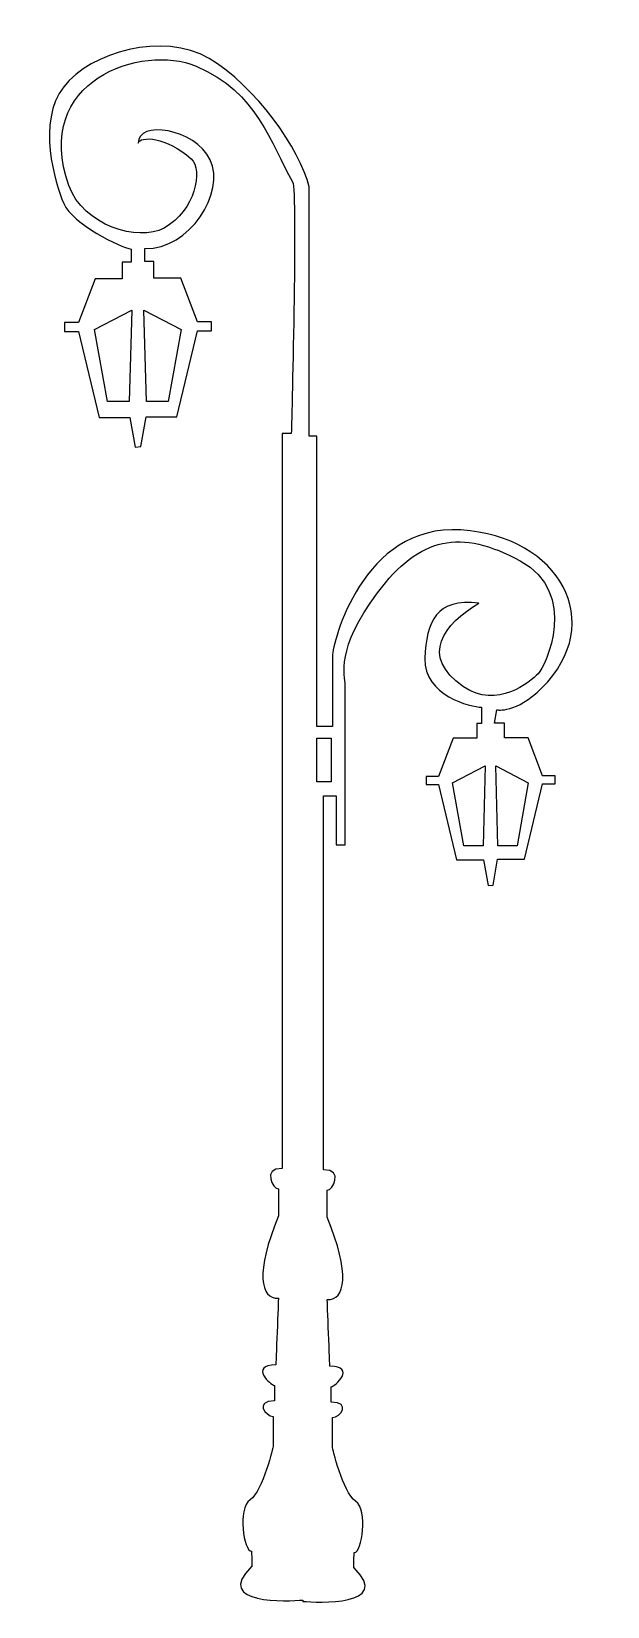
# Model space of a CAD drawing. Header units: centimetres. Extents: x -3.5 to 3.8, y -9.9 to 10.
import ezdxf

# ---------------------------------------------------------------- set-up
doc = ezdxf.new("R2010")
doc.units = ezdxf.units.CM
doc.header["$MEASUREMENT"] = 0
doc.layers.add('Camada 1', color=7, linetype='Continuous')

msp = doc.modelspace()

# ---------------------------------------------------------------- linework, layer by layer
at = {"layer": 'Camada 1'}
for points, knots in [([(0.32236, 0.35773), (0.32236, 0.35773), (0.15945, 0.35773), (0.15945, 0.35773), (0.15945, 0.35773), (0.15945, 0.35773), (0.15945, -4.38125), (0.15945, -4.38125), (0.15945, -4.38125), (0.41996, -4.38125), (0.27343, -4.64181), (0.20832, -4.64181), (0.20832, -4.64181), (0.20832, -4.64181), (0.20832, -4.98381), (0.20832, -4.98381), (0.20832, -4.98381), (0.50145, -5.70033), (0.43626, -6.04212), (0.20832, -6.02582), (0.20832, -6.02582), (0.20832, -6.02582), (0.24086, -6.88892), (0.24086, -6.87262), (0.24086, -6.87262), (0.58278, -6.87262), (0.30605, -7.13321), (0.25718, -7.13321), (0.25718, -7.13321), (0.25718, -7.13321), (0.25718, -7.3449), (0.25718, -7.3286), (0.25718, -7.3286), (0.51769, -7.3286), (0.37116, -7.52407), (0.2734, -7.52407), (0.2734, -7.52407), (0.2734, -7.52407), (0.2734, -7.89859), (0.2734, -7.89859), (0.2734, -7.89859), (0.2734, -7.89859), (0.40371, -8.46853), (0.56653, -8.58251), (0.56653, -8.58251), (0.72943, -8.69649), (0.64794, -9.23391), (0.55021, -9.23391), (0.55021, -9.23391), (0.55021, -9.23391), (0.53399, -9.46185), (0.55021, -9.4293), (0.55021, -9.4293), (1.03874, -9.91783), (0.07801, -9.86896), (-0.10111, -9.85271), (-0.10111, -9.85271), (-0.10111, -9.85271), (-0.10106, -9.8362), (-0.10106, -9.8362), (-0.10106, -9.8362), (-0.28021, -9.85242), (-1.24091, -9.90131), (-0.75238, -9.41279), (-0.75238, -9.41279), (-0.73616, -9.44533), (-0.75238, -9.2174), (-0.75238, -9.2174), (-0.75238, -9.2174), (-0.85012, -9.2174), (-0.93161, -8.67995), (-0.76878, -8.566), (-0.76878, -8.566), (-0.60588, -8.45202), (-0.47557, -7.88208), (-0.47557, -7.88208), (-0.47557, -7.88208), (-0.47557, -7.88208), (-0.47557, -7.50754), (-0.47557, -7.50754), (-0.47557, -7.50754), (-0.57331, -7.50754), (-0.71981, -7.31207), (-0.45935, -7.31207), (-0.45935, -7.31207), (-0.45935, -7.32839), (-0.45935, -7.11668), (-0.45935, -7.11668), (-0.45935, -7.11668), (-0.50822, -7.11668), (-0.78503, -6.85612), (-0.44303, -6.85612), (-0.44303, -6.85612), (-0.44303, -6.87242), (-0.41049, -6.00929), (-0.41049, -6.00929), (-0.41049, -6.00929), (-0.63843, -6.02559), (-0.70362, -5.68383), (-0.41049, -4.96731), (-0.41049, -4.96731), (-0.41049, -4.96731), (-0.41049, -4.62531), (-0.41049, -4.62531), (-0.41049, -4.62531), (-0.4756, -4.62531), (-0.62221, -4.36472), (-0.36162, -4.36472), (-0.36162, -4.36472), (-0.36162, -4.36472), (-0.36162, 4.94992), (-0.36162, 4.94992), (-0.36162, 4.94992), (-0.36162, 4.94992), (-0.24764, 4.94992), (-0.24764, 4.94992), (-0.24764, 4.94992), (-0.24764, 4.94992), (-0.16371, 8.02467), (-0.23134, 8.14172), (-0.23134, 8.14172), (-0.51164, 8.62702), (-0.66978, 9.27458), (-1.45268, 9.60732), (-1.45268, 9.60732), (-2.13618, 9.89781), (-3.53839, 9.42773), (-3.06481, 8.09288), (-3.06481, 8.09288), (-2.88569, 7.58805), (-2.18544, 7.37636), (-1.85977, 7.55548), (-1.85977, 7.55548), (-1.46123, 7.77471), (-1.36174, 8.2952), (-1.51785, 8.43485), (-1.51785, 8.43485), (-1.82723, 8.71171), (-2.1692, 8.72796), (-2.1855, 8.63024), (-2.1855, 8.63024), (-2.20177, 8.92338), (-1.46893, 8.82567), (-1.27353, 8.41855), (-1.27353, 8.41855), (-1.07814, 8.01141), (-1.53409, 7.27865), (-2.10403, 7.29492), (-2.10403, 7.29492), (-2.10403, 7.29492), (-2.10403, 7.1321), (-2.10403, 7.1321), (-2.10403, 7.1321), (-2.10403, 7.1321), (-1.99005, 7.13209), (-1.99005, 7.13209), (-1.99005, 7.13209), (-1.99005, 7.13209), (-1.99005, 6.9204), (-1.99005, 6.9204), (-1.99005, 6.9204), (-1.99005, 6.9204), (-1.64805, 6.9204), (-1.64805, 6.9204), (-1.64805, 6.9204), (-1.64805, 6.9204), (-1.43636, 6.36676), (-1.43636, 6.36676), (-1.43636, 6.36676), (-1.43636, 6.36676), (-1.25726, 6.36676), (-1.25726, 6.36676), (-1.25726, 6.36676), (-1.25726, 6.36676), (-1.25726, 6.25275), (-1.25726, 6.25275), (-1.25726, 6.25275), (-1.25726, 6.25275), (-1.43636, 6.25275), (-1.43636, 6.25275), (-1.43636, 6.25275), (-1.43636, 6.25275), (-1.69692, 5.16171), (-1.69692, 5.16171), (-1.69692, 5.16171), (-1.69692, 5.16171), (-2.08776, 5.16172), (-2.08776, 5.16172), (-2.08776, 5.16172), (-2.08776, 5.16172), (-2.1529, 4.78718), (-2.1529, 4.78718), (-2.1529, 4.78718), (-2.1529, 4.78718), (-2.22585, 4.77953), (-2.22585, 4.77953), (-2.22585, 4.77953), (-2.22585, 4.77953), (-2.29099, 5.15407), (-2.29099, 5.15407), (-2.29099, 5.15407), (-2.29099, 5.15407), (-2.6818, 5.15407), (-2.6818, 5.15407), (-2.6818, 5.15407), (-2.6818, 5.15407), (-2.94236, 6.24511), (-2.94236, 6.24511), (-2.94236, 6.24511), (-2.94236, 6.24511), (-3.12146, 6.24511), (-3.12146, 6.24511), (-3.12146, 6.24511), (-3.12146, 6.24511), (-3.12146, 6.35912), (-3.12146, 6.35912), (-3.12146, 6.35912), (-3.12146, 6.35912), (-2.94237, 6.35911), (-2.94237, 6.35911), (-2.94237, 6.35911), (-2.94237, 6.35911), (-2.73068, 6.91275), (-2.73068, 6.91275), (-2.73068, 6.91275), (-2.73068, 6.91275), (-2.38867, 6.91276), (-2.38867, 6.91276), (-2.38867, 6.91276), (-2.38867, 6.91276), (-2.38867, 7.12445), (-2.38867, 7.12445), (-2.38867, 7.12445), (-2.38867, 7.12445), (-2.27469, 7.12445), (-2.27469, 7.12445), (-2.27469, 7.12445), (-2.27469, 7.12445), (-2.27469, 7.28727), (-2.27469, 7.28727), (-2.27469, 7.28727), (-2.41344, 7.31119), (-3.01595, 7.60435), (-3.12993, 7.86488), (-3.12993, 7.86488), (-3.24394, 8.12542), (-3.47188, 8.9071), (-3.12993, 9.34676), (-3.12993, 9.34676), (-2.78801, 9.78647), (-1.87609, 10.04704), (-1.28983, 9.70504), (-1.28983, 9.70504), (-0.70359, 9.36304), (-0.1336, 8.54886), (-0.01962, 8.07658), (-0.01962, 8.07658), (-0.01962, 8.12542), (-0.01962, 4.9174), (-0.01962, 4.9174), (-0.01962, 4.9174), (-0.01962, 4.9174), (0.07804, 4.9174), (0.07804, 4.9174), (0.07804, 4.9174), (0.07804, 4.9174), (0.07804, 1.23707), (0.07804, 1.23707), (0.07804, 1.23707), (0.07804, 1.23707), (0.27351, 1.23707), (0.27351, 1.23707), (0.27351, 1.23707), (0.27351, 1.23707), (0.27351, 2.13274), (0.27351, 2.13274), (0.27351, 2.13274), (0.27351, 2.27932), (0.64805, 3.81007), (1.90197, 3.72863), (1.90197, 3.72863), (3.15589, 3.64719), (3.75834, 2.55616), (2.92784, 1.72563), (2.92784, 1.72563), (2.60058, 1.39831), (2.3579, 1.4488), (2.3579, 1.4488), (2.3579, 1.4488), (2.3579, 1.4488), (2.32536, 1.27989), (2.32536, 1.27989), (2.32536, 1.27989), (2.32536, 1.27989), (2.45212, 1.27988), (2.45212, 1.27988), (2.45212, 1.27988), (2.45212, 1.27988), (2.45212, 1.09454), (2.45212, 1.09454), (2.45212, 1.09454), (2.45212, 1.09454), (2.75155, 1.09454), (2.75155, 1.09454), (2.75155, 1.09454), (2.75155, 1.09454), (2.93686, 0.60988), (2.93686, 0.60988), (2.93686, 0.60988), (2.93686, 0.60988), (3.0936, 0.60988), (3.0936, 0.60988), (3.0936, 0.60988), (3.0936, 0.60988), (3.0936, 0.51005), (3.0936, 0.51005), (3.0936, 0.51005), (3.0936, 0.51005), (2.93686, 0.51005), (2.93686, 0.51005), (2.93686, 0.51005), (2.93686, 0.51005), (2.70871, -0.4451), (2.70871, -0.4451), (2.70871, -0.4451), (2.70871, -0.4451), (2.36666, -0.4451), (2.36666, -0.4451), (2.36666, -0.4451), (2.36666, -0.4451), (2.30962, -0.77302), (2.30962, -0.77302), (2.30962, -0.77302), (2.30962, -0.77302), (2.24567, -0.77969), (2.24567, -0.77969), (2.24567, -0.77969), (2.24567, -0.77969), (2.18871, -0.45177), (2.18871, -0.45177), (2.18871, -0.45177), (2.18871, -0.45177), (1.84657, -0.45176), (1.84657, -0.45176), (1.84657, -0.45176), (1.84657, -0.45176), (1.61842, 0.50339), (1.61842, 0.50339), (1.61842, 0.50339), (1.61842, 0.50339), (1.46168, 0.50338), (1.46168, 0.50338), (1.46168, 0.50338), (1.46168, 0.50338), (1.46168, 0.60321), (1.46168, 0.60321), (1.46168, 0.60321), (1.46168, 0.60321), (1.61842, 0.60321), (1.61842, 0.60321), (1.61842, 0.60321), (1.61842, 0.60321), (1.80373, 1.08785), (1.80373, 1.08785), (1.80373, 1.08785), (1.80373, 1.08785), (2.10316, 1.08785), (2.10316, 1.08785), (2.10316, 1.08785), (2.10316, 1.08785), (2.10316, 1.27319), (2.10316, 1.27319), (2.10316, 1.27319), (2.10316, 1.27319), (2.16245, 1.27319), (2.16245, 1.27319), (2.16245, 1.27319), (2.16245, 1.27319), (2.16245, 1.48134), (2.16245, 1.48134), (2.16245, 1.48134), (2.03222, 1.48134), (1.42974, 1.62787), (1.44598, 2.10015), (1.44598, 2.10015), (1.46222, 2.57243), (1.59251, 2.86554), (2.1299, 2.8004), (2.1299, 2.8004), (1.69024, 2.53984), (1.36885, 2.13368), (1.93451, 1.74199), (1.93451, 1.74199), (2.3579, 1.44881), (2.78123, 1.80705), (2.87897, 1.90476), (2.87897, 1.90476), (2.97668, 2.00244), (3.40009, 2.93073), (2.65103, 3.33785), (2.65103, 3.33785), (1.90197, 3.74497), (1.38079, 3.64715), (0.84345, 2.93066), (0.84345, 2.93066), (0.30605, 2.21417), (0.43634, 1.88849), (0.43634, 1.75821), (0.43634, 1.75821), (0.43634, 1.62793), (0.43634, -0.26109), (0.43634, -0.26109), (0.43634, -0.26109), (0.43634, -0.26109), (0.32236, -0.2611), (0.32236, -0.2611), (0.32236, -0.2611), (0.32236, -0.2611), (0.32236, 0.35773), (0.32236, 0.35773), (0.32236, 0.35773), (0.32236, 0.35773), (0.32236, 0.35773), (0.32236, 0.35773)], [0, 0, 0, 0, 0.00934579, 0.00934579, 0.00934579, 0.00934579, 0.01869159, 0.01869159, 0.01869159, 0.01869159, 0.02803738, 0.02803738, 0.02803738, 0.02803738, 0.03738318, 0.03738318, 0.03738318, 0.03738318, 0.04672897, 0.04672897, 0.04672897, 0.04672897, 0.05607477, 0.05607477, 0.05607477, 0.05607477, 0.06542056, 0.06542056, 0.06542056, 0.06542056, 0.07476636, 0.07476636, 0.07476636, 0.07476636, 0.08411215, 0.08411215, 0.08411215, 0.08411215, 0.09345794, 0.09345794, 0.09345794, 0.09345794, 0.10280374, 0.10280374, 0.10280374, 0.10280374, 0.11214953, 0.11214953, 0.11214953, 0.11214953, 0.12149533, 0.12149533, 0.12149533, 0.12149533, 0.13084112, 0.13084112, 0.13084112, 0.13084112, 0.14018692, 0.14018692, 0.14018692, 0.14018692, 0.14953271, 0.14953271, 0.14953271, 0.14953271, 0.1588785, 0.1588785, 0.1588785, 0.1588785, 0.1682243, 0.1682243, 0.1682243, 0.1682243, 0.17757009, 0.17757009, 0.17757009, 0.17757009, 0.18691589, 0.18691589, 0.18691589, 0.18691589, 0.19626168, 0.19626168, 0.19626168, 0.19626168, 0.20560748, 0.20560748, 0.20560748, 0.20560748, 0.21495327, 0.21495327, 0.21495327, 0.21495327, 0.22429907, 0.22429907, 0.22429907, 0.22429907, 0.23364486, 0.23364486, 0.23364486, 0.23364486, 0.24299065, 0.24299065, 0.24299065, 0.24299065, 0.25233645, 0.25233645, 0.25233645, 0.25233645, 0.26168224, 0.26168224, 0.26168224, 0.26168224, 0.27102804, 0.27102804, 0.27102804, 0.27102804, 0.28037383, 0.28037383, 0.28037383, 0.28037383, 0.28971963, 0.28971963, 0.28971963, 0.28971963, 0.29906542, 0.29906542, 0.29906542, 0.29906542, 0.30841121, 0.30841121, 0.30841121, 0.30841121, 0.31775701, 0.31775701, 0.31775701, 0.31775701, 0.3271028, 0.3271028, 0.3271028, 0.3271028, 0.3364486, 0.3364486, 0.3364486, 0.3364486, 0.34579439, 0.34579439, 0.34579439, 0.34579439, 0.35514019, 0.35514019, 0.35514019, 0.35514019, 0.36448598, 0.36448598, 0.36448598, 0.36448598, 0.37383178, 0.37383178, 0.37383178, 0.37383178, 0.38317757, 0.38317757, 0.38317757, 0.38317757, 0.39252336, 0.39252336, 0.39252336, 0.39252336, 0.40186916, 0.40186916, 0.40186916, 0.40186916, 0.41121495, 0.41121495, 0.41121495, 0.41121495, 0.42056075, 0.42056075, 0.42056075, 0.42056075, 0.42990654, 0.42990654, 0.42990654, 0.42990654, 0.43925234, 0.43925234, 0.43925234, 0.43925234, 0.44859813, 0.44859813, 0.44859813, 0.44859813, 0.45794393, 0.45794393, 0.45794393, 0.45794393, 0.46728972, 0.46728972, 0.46728972, 0.46728972, 0.47663551, 0.47663551, 0.47663551, 0.47663551, 0.48598131, 0.48598131, 0.48598131, 0.48598131, 0.4953271, 0.4953271, 0.4953271, 0.4953271, 0.5046729, 0.5046729, 0.5046729, 0.5046729, 0.51401869, 0.51401869, 0.51401869, 0.51401869, 0.52336449, 0.52336449, 0.52336449, 0.52336449, 0.53271028, 0.53271028, 0.53271028, 0.53271028, 0.54205607, 0.54205607, 0.54205607, 0.54205607, 0.55140187, 0.55140187, 0.55140187, 0.55140187, 0.56074766, 0.56074766, 0.56074766, 0.56074766, 0.57009346, 0.57009346, 0.57009346, 0.57009346, 0.57943925, 0.57943925, 0.57943925, 0.57943925, 0.58878505, 0.58878505, 0.58878505, 0.58878505, 0.59813084, 0.59813084, 0.59813084, 0.59813084, 0.60747664, 0.60747664, 0.60747664, 0.60747664, 0.61682243, 0.61682243, 0.61682243, 0.61682243, 0.62616822, 0.62616822, 0.62616822, 0.62616822, 0.63551402, 0.63551402, 0.63551402, 0.63551402, 0.64485981, 0.64485981, 0.64485981, 0.64485981, 0.65420561, 0.65420561, 0.65420561, 0.65420561, 0.6635514, 0.6635514, 0.6635514, 0.6635514, 0.6728972, 0.6728972, 0.6728972, 0.6728972, 0.68224299, 0.68224299, 0.68224299, 0.68224299, 0.69158879, 0.69158879, 0.69158879, 0.69158879, 0.70093458, 0.70093458, 0.70093458, 0.70093458, 0.71028037, 0.71028037, 0.71028037, 0.71028037, 0.71962617, 0.71962617, 0.71962617, 0.71962617, 0.72897196, 0.72897196, 0.72897196, 0.72897196, 0.73831776, 0.73831776, 0.73831776, 0.73831776, 0.74766355, 0.74766355, 0.74766355, 0.74766355, 0.75700935, 0.75700935, 0.75700935, 0.75700935, 0.76635514, 0.76635514, 0.76635514, 0.76635514, 0.77570093, 0.77570093, 0.77570093, 0.77570093, 0.78504673, 0.78504673, 0.78504673, 0.78504673, 0.79439252, 0.79439252, 0.79439252, 0.79439252, 0.80373832, 0.80373832, 0.80373832, 0.80373832, 0.81308411, 0.81308411, 0.81308411, 0.81308411, 0.82242991, 0.82242991, 0.82242991, 0.82242991, 0.8317757, 0.8317757, 0.8317757, 0.8317757, 0.8411215, 0.8411215, 0.8411215, 0.8411215, 0.85046729, 0.85046729, 0.85046729, 0.85046729, 0.85981308, 0.85981308, 0.85981308, 0.85981308, 0.86915888, 0.86915888, 0.86915888, 0.86915888, 0.87850467, 0.87850467, 0.87850467, 0.87850467, 0.88785047, 0.88785047, 0.88785047, 0.88785047, 0.89719626, 0.89719626, 0.89719626, 0.89719626, 0.90654206, 0.90654206, 0.90654206, 0.90654206, 0.91588785, 0.91588785, 0.91588785, 0.91588785, 0.92523364, 0.92523364, 0.92523364, 0.92523364, 0.93457944, 0.93457944, 0.93457944, 0.93457944, 0.94392523, 0.94392523, 0.94392523, 0.94392523, 0.95327103, 0.95327103, 0.95327103, 0.95327103, 0.96261682, 0.96261682, 0.96261682, 0.96261682, 0.97196262, 0.97196262, 0.97196262, 0.97196262, 0.98130841, 0.98130841, 0.98130841, 0.98130841, 1, 1, 1, 1]), ([(-2.57631, 5.35708), (-2.57631, 5.35708), (-2.29948, 5.35708), (-2.29948, 5.35708), (-2.29948, 5.35708), (-2.29948, 5.35708), (-2.26694, 6.51328), (-2.26694, 6.51328), (-2.26694, 6.51328), (-2.26694, 6.51328), (-2.73917, 6.26899), (-2.73917, 6.26899), (-2.73917, 6.26899), (-2.73917, 6.26899), (-2.57631, 5.35708), (-2.57631, 5.35708)], [0, 0, 0, 0, 0.2, 0.2, 0.2, 0.2, 0.4, 0.4, 0.4, 0.4, 0.6, 0.6, 0.6, 0.6, 1, 1, 1, 1]), ([(-1.64368, 6.269), (-1.64368, 6.269), (-2.11591, 6.51329), (-2.11591, 6.51329), (-2.11591, 6.51329), (-2.11591, 6.51329), (-2.08337, 5.35709), (-2.08337, 5.35709), (-2.08337, 5.35709), (-2.08337, 5.35709), (-1.80654, 5.35708), (-1.80654, 5.35708), (-1.80654, 5.35708), (-1.80654, 5.35708), (-1.64368, 6.269), (-1.64368, 6.269)], [0, 0, 0, 0, 0.2, 0.2, 0.2, 0.2, 0.4, 0.4, 0.4, 0.4, 0.6, 0.6, 0.6, 0.6, 1, 1, 1, 1]), ([(0.25719, 1.09055), (0.25719, 1.09055), (0.07804, 1.09055), (0.07804, 1.09055), (0.07804, 1.09055), (0.07804, 1.09055), (0.07804, 0.53688), (0.07804, 0.53688), (0.07804, 0.53688), (0.07804, 0.53688), (0.25719, 0.53688), (0.25719, 0.53688), (0.25719, 0.53688), (0.25719, 0.53688), (0.25719, 1.09055), (0.25719, 1.09055)], [0, 0, 0, 0, 0.2, 0.2, 0.2, 0.2, 0.4, 0.4, 0.4, 0.4, 0.6, 0.6, 0.6, 0.6, 1, 1, 1, 1]), ([(1.93888, -0.27399), (1.93888, -0.27399), (2.18132, -0.27399), (2.18132, -0.27399), (2.18132, -0.27399), (2.18132, -0.27399), (2.20971, 0.73817), (2.20971, 0.73817), (2.20971, 0.73817), (2.20971, 0.73817), (1.79638, 0.52431), (1.79638, 0.52431), (1.79638, 0.52431), (1.79638, 0.52431), (1.93888, -0.27399), (1.93888, -0.27399)], [0, 0, 0, 0, 0.2, 0.2, 0.2, 0.2, 0.4, 0.4, 0.4, 0.4, 0.6, 0.6, 0.6, 0.6, 1, 1, 1, 1]), ([(2.75533, 0.52431), (2.75533, 0.52431), (2.34192, 0.73817), (2.34192, 0.73817), (2.34192, 0.73817), (2.34192, 0.73817), (2.37039, -0.27399), (2.37039, -0.27399), (2.37039, -0.27399), (2.37039, -0.27399), (2.61277, -0.27399), (2.61277, -0.27399), (2.61277, -0.27399), (2.61277, -0.27399), (2.75533, 0.52431), (2.75533, 0.52431)], [0, 0, 0, 0, 0.2, 0.2, 0.2, 0.2, 0.4, 0.4, 0.4, 0.4, 0.6, 0.6, 0.6, 0.6, 1, 1, 1, 1])]:
    msp.add_open_spline(points, degree=3, knots=knots, dxfattribs=at)

doc.saveas('drawing.dxf')
